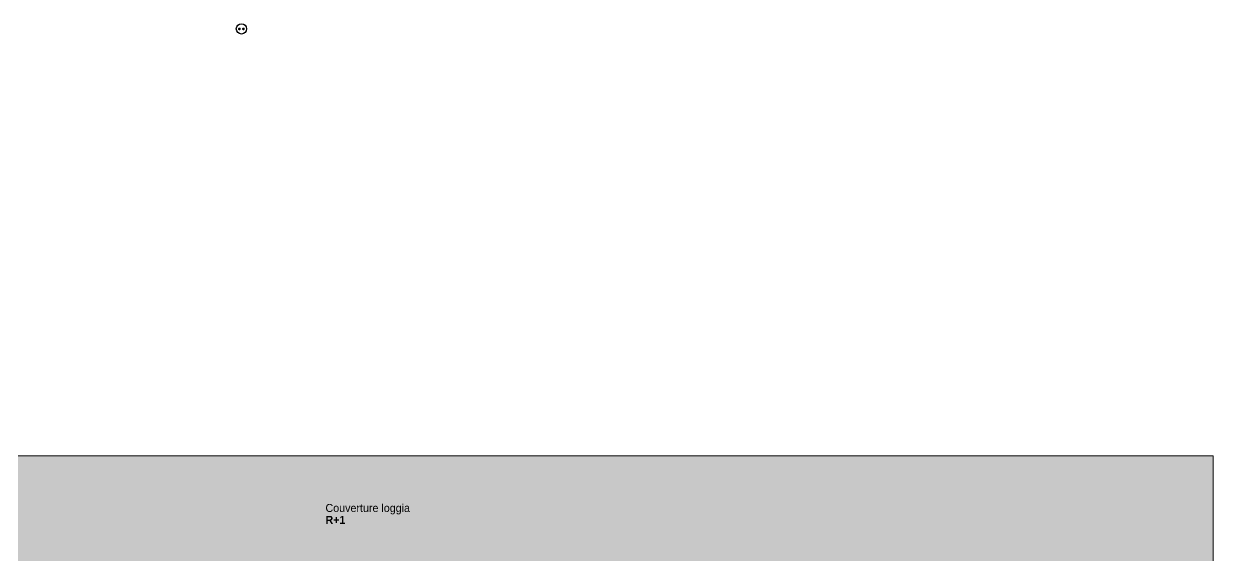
# Model space of a CAD drawing. Header units: centimetres. Extents: x 2738 to 7810, y 2495 to 5758.
# Drawn here: x 6062 to 7810, y 4977 to 5758 of the extents above; entities that cross this region are included whole.
import ezdxf

# ---------------------------------------------------------------- set-up
doc = ezdxf.new("R2010")
doc.units = ezdxf.units.CM
doc.header["$LTSCALE"] = 12.7
for name, color, linetype, lineweight in [('B GÈnÈral', 7, 'Continuous', 5), ('B Général', 7, 'Continuous', 5), ('C ANNOTATIONS-texte', 7, 'Continuous', 5), ('prlm-ELEC-CFO', 1, 'Continuous', 25)]:
    doc.layers.add(name, color=color, linetype=linetype, lineweight=lineweight)
doc.styles.add('Eurostile', font='')
doc.styles.get('Eurostile').set_extended_font_data('Eurostile')

# ---------------------------------------------------------------- blocks, each defined once
blk = doc.blocks.new('xi.PC')
at = {"color": 0, "lineweight": 5}
blk.add_wipeout([(-7.5, -7.5), (7.5, -7.5), (7.5, 7.5), (-7.5, 7.5)], dxfattribs=at).dxf.layer = 'prlm-ELEC-CFO'
at = {"layer": 'prlm-ELEC-CFO', "color": 0, "linetype": 'ByBlock', "lineweight": 5, "const_width": 2}
for points in [[(-4, 0, 1), (-2, 0, 1)], [(2, 0, 1), (4, 0, 1)]]:
    blk.add_lwpolyline(points, format="xyb", close=True, dxfattribs=at)
at = {"layer": 'prlm-ELEC-CFO', "color": 0, "linetype": 'ByBlock', "lineweight": -2}
blk.add_circle((0, 0), 7.5, dxfattribs=at)

msp = doc.modelspace()

# ---------------------------------------------------------------- hatches: boundary and pattern name
at = {"layer": 'B GÈnÈral', "linetype": 'Continuous', "lineweight": 0, "true_color": 0xeeeeee}
msp.add_hatch(color=7, dxfattribs=at).paths.add_polyline_path([(7810.5, 4901.3), (7638.5, 4901.3), (7638.5, 4917.4), (5409, 4917.4), (5409, 5123.4), (7810.5, 5123.4)])

# ---------------------------------------------------------------- linework, layer by layer
at = {"layer": 'B Général', "color": 7, "linetype": 'Continuous', "lineweight": 5, "flags": 128}
msp.add_lwpolyline([(7810.5, 4901.3), (7638.5, 4901.3), (7638.5, 4917.4), (5409, 4917.4), (5409, 5123.4), (7810.5, 5123.4)], close=True, dxfattribs=at)

# ---------------------------------------------------------------- block references
at = {"layer": 'prlm-ELEC-CFO'}
msp.add_blockref('xi.PC', (6381.9, 5750.9), dxfattribs=at)

# ---------------------------------------------------------------- texts
at = {"layer": 'C ANNOTATIONS-texte', "insert": (6505.5, 5052.8), "char_height": 11.765, "attachment_point": 1, "line_spacing_factor": 0.894142, "style": 'Eurostile'}
msp.add_mtext('Couverture loggia\\P{\\fEurostile|b1|i0|c0|p0;R+1 }', dxfattribs=at)

doc.saveas('drawing.dxf')
